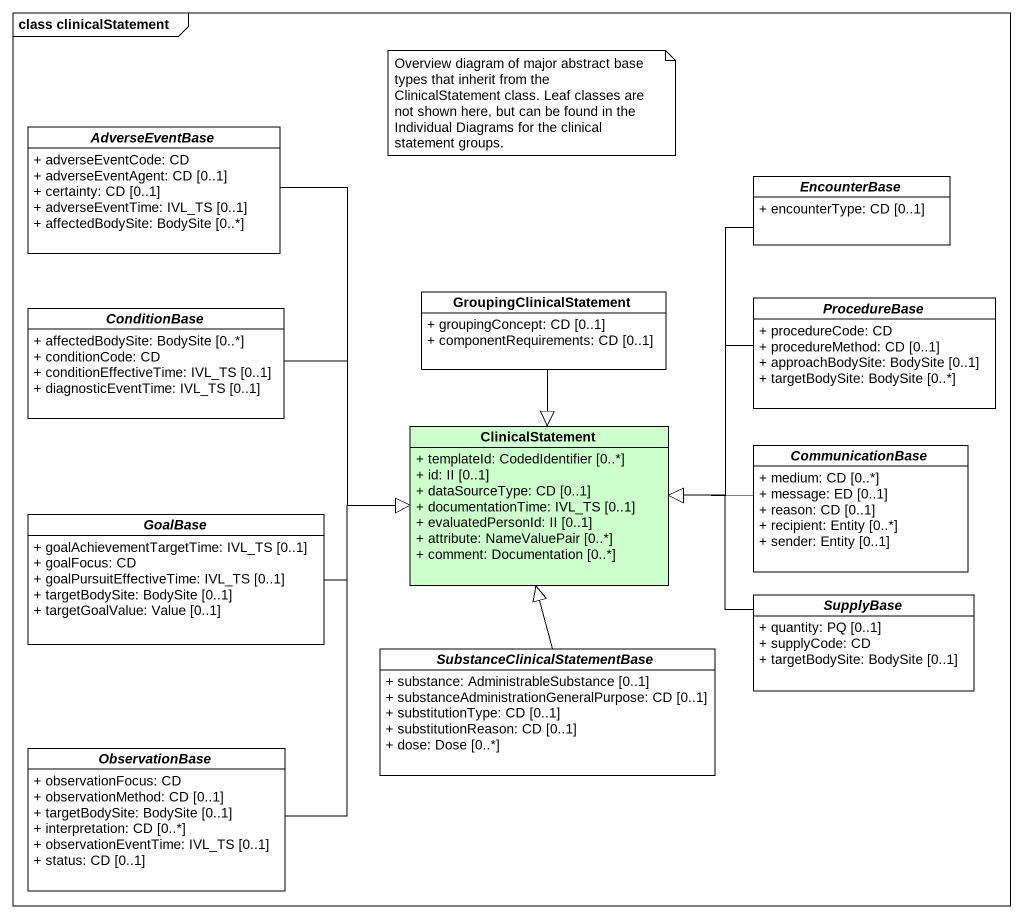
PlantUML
@startuml
mainframe class clinicalStatement
hide circle
hide empty members
skinparam classAttributeIconSize 0
abstract class AdverseEventBase {
  + adverseEventCode: CD
  + adverseEventAgent: CD [0..1]
  + certainty: CD [0..1]
  + adverseEventTime: IVL_TS [0..1]
  + affectedBodySite: BodySite [0..*]
}
abstract class EncounterBase {
  + encounterType: CD [0..1]
}
abstract class ConditionBase {
  + affectedBodySite: BodySite [0..*]
  + conditionCode: CD
  + conditionEffectiveTime: IVL_TS [0..1]
  + diagnosticEventTime: IVL_TS [0..1]
}
class GroupingClinicalStatement {
  + groupingConcept: CD [0..1]
  + componentRequirements: CD [0..1]
}
abstract class ProcedureBase {
  + procedureCode: CD
  + procedureMethod: CD [0..1]
  + approachBodySite: BodySite [0..1]
  + targetBodySite: BodySite [0..*]
}
class ClinicalStatement #CCFFCC {
  + templateId: CodedIdentifier [0..*]
  + id: II [0..1]
  + dataSourceType: CD [0..1]
  + documentationTime: IVL_TS [0..1]
  + evaluatedPersonId: II [0..1]
  + attribute: NameValuePair [0..*]
  + comment: Documentation [0..*]
}
abstract class CommunicationBase {
  + medium: CD [0..*]
  + message: ED [0..1]
  + reason: CD [0..1]
  + recipient: Entity [0..*]
  + sender: Entity [0..1]
}
abstract class GoalBase {
  + goalAchievementTargetTime: IVL_TS [0..1]
  + goalFocus: CD
  + goalPursuitEffectiveTime: IVL_TS [0..1]
  + targetBodySite: BodySite [0..1]
  + targetGoalValue: Value [0..1]
}
abstract class SupplyBase {
  + quantity: PQ [0..1]
  + supplyCode: CD
  + targetBodySite: BodySite [0..1]
}
abstract class "SubstanceClinicalStatementBase" as SubstanceClinicalStatementBa {
  + substance: AdministrableSubstance [0..1]
  + substanceAdministrationGeneralPurpose: CD [0..1]
  + substitutionType: CD [0..1]
  + substitutionReason: CD [0..1]
  + dose: Dose [0..*]
}
abstract class ObservationBase {
  + observationFocus: CD
  + observationMethod: CD [0..1]
  + targetBodySite: BodySite [0..1]
  + interpretation: CD [0..*]
  + observationEventTime: IVL_TS [0..1]
  + status: CD [0..1]
}
AdverseEventBase --|> ClinicalStatement
EncounterBase --|> ClinicalStatement
ConditionBase -right-|> ClinicalStatement
GroupingClinicalStatement --|> ClinicalStatement
ProcedureBase -left-|> ClinicalStatement
CommunicationBase -left-|> ClinicalStatement
GoalBase -right-|> ClinicalStatement
SupplyBase -left-|> ClinicalStatement
SubstanceClinicalStatementBa -up-|> ClinicalStatement
ObservationBase -up-|> ClinicalStatement
note as N1
  Overview diagram of major abstract base types that inherit from the ClinicalStatement class. Leaf classes are not shown here, but can be found in the Individual Diagrams for the clinical statement groups.
end note
@enduml
